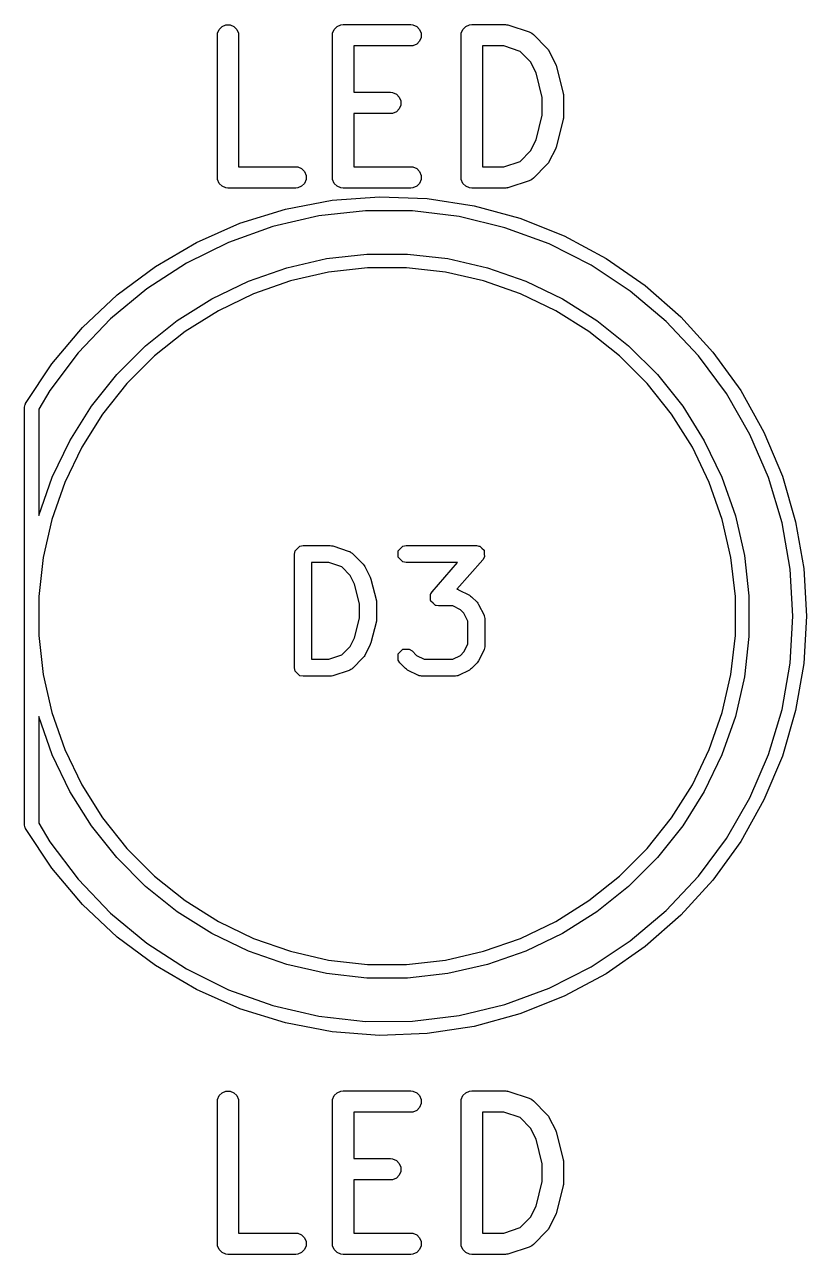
# Model space of a CAD drawing. Header units: millimetres. Extents: x 129 to 276, y -185 to -58.
# Drawn here: x 262.97 to 268.47, y -80.74 to -72.09 of the extents above; entities that cross this region are included whole.
import ezdxf

# ---------------------------------------------------------------- set-up
doc = ezdxf.new("R2010")
doc.units = ezdxf.units.MM
doc.layers.add('F.Fab', color=9, linetype='CONTINUOUS', true_color=0xafafaf)

msp = doc.modelspace()

# ---------------------------------------------------------------- linework, layer by layer
at = {"layer": 'F.Fab', "linetype": 'CONTINUOUS'}
for p, q in [((264.327393, -72.150187), (264.338592, -72.123151)), ((264.338592, -72.123151), (264.359284, -72.102459)), ((264.359284, -72.102459), (264.38632, -72.09126)), ((264.38632, -72.09126), (264.415584, -72.09126)), ((264.415584, -72.09126), (264.44262, -72.102459)), ((264.44262, -72.102459), (264.463312, -72.123151)), ((264.463312, -72.123151), (264.474511, -72.150187)), ((265.136917, -72.150187), (265.148116, -72.123151)), ((265.148116, -72.123151), (265.168808, -72.102459)), ((265.168808, -72.102459), (265.195844, -72.09126)), ((265.195844, -72.09126), (265.210476, -72.089819)), ((265.210476, -72.089819), (265.686666, -72.089819)), ((265.686666, -72.089819), (265.701298, -72.09126)), ((265.701298, -72.09126), (265.728334, -72.102459)), ((265.728334, -72.102459), (265.749026, -72.123151)), ((265.749026, -72.123151), (265.760225, -72.150187)), ((266.041679, -72.150187), (266.052878, -72.123151)), ((266.052878, -72.123151), (266.07357, -72.102459)), ((266.07357, -72.102459), (266.100606, -72.09126)), ((266.100606, -72.09126), (266.115238, -72.089819)), ((266.115238, -72.089819), (266.353333, -72.089819)), ((266.353333, -72.089819), (266.360738, -72.090548)), ((266.360738, -72.090548), (266.362713, -72.090408)), ((266.362713, -72.090408), (266.36531, -72.090998)), ((266.36531, -72.090998), (266.367965, -72.09126)), ((266.367965, -72.09126), (266.369796, -72.092018)), ((266.369796, -72.092018), (266.37705, -72.093668)), ((266.37705, -72.093668), (266.519907, -72.141287)), ((264.325952, -72.164819), (264.327393, -72.150187)), ((264.325952, -73.164819), (264.325952, -72.164819)), ((264.474511, -72.150187), (264.475952, -72.164819)), ((264.475952, -72.164819), (264.475952, -73.089819)), ((265.135476, -72.164819), (265.136917, -72.150187)), ((265.135476, -73.164819), (265.135476, -72.164819)), ((265.728334, -72.227179), (265.701298, -72.238378)), ((265.749026, -72.206487), (265.728334, -72.227179)), ((265.760225, -72.179451), (265.749026, -72.206487)), ((265.760225, -72.150187), (265.760225, -72.179451)), ((266.040238, -72.164819), (266.041679, -72.150187)), ((266.040238, -73.164819), (266.040238, -72.164819)), ((266.519907, -72.141287), (266.533332, -72.147281)), ((266.533332, -72.147281), (266.535367, -72.149046)), ((266.535367, -72.149046), (266.537858, -72.150078)), ((266.537858, -72.150078), (266.549223, -72.159405)), ((266.549223, -72.159405), (266.644461, -72.254643)), ((265.686666, -72.239819), (265.285476, -72.239819)), ((265.285476, -72.239819), (265.285476, -72.566009)), ((265.701298, -72.238378), (265.686666, -72.239819)), ((266.341163, -72.239819), (266.190238, -72.239819)), ((266.190238, -72.239819), (266.190238, -73.089819)), ((266.455676, -72.27799), (266.341163, -72.239819)), ((266.529789, -72.352103), (266.455676, -72.27799)), ((266.644461, -72.254643), (266.649181, -72.260393)), ((266.649181, -72.260393), (266.650678, -72.261692)), ((266.650678, -72.261692), (266.652097, -72.263946)), ((266.652097, -72.263946), (266.653789, -72.266008)), ((266.653789, -72.266008), (266.654547, -72.26784)), ((266.654547, -72.26784), (266.65851, -72.274135)), ((266.65851, -72.274135), (266.706129, -72.369373)), ((266.568282, -72.42909), (266.529789, -72.352103)), ((266.706129, -72.369373), (266.706538, -72.370442)), ((266.706538, -72.370442), (266.706861, -72.370878)), ((266.706861, -72.370878), (266.709053, -72.377014)), ((266.709053, -72.377014), (266.711384, -72.383104)), ((266.711384, -72.383104), (266.711422, -72.383644)), ((266.711422, -72.383644), (266.711808, -72.384724)), ((266.711808, -72.384724), (266.759427, -72.5752)), ((266.611666, -72.602624), (266.568282, -72.42909)), ((265.285476, -72.566009), (265.543809, -72.566009)), ((265.543809, -72.566009), (265.558441, -72.56745)), ((265.558441, -72.56745), (265.585477, -72.578649)), ((265.585477, -72.578649), (265.606169, -72.599341)), ((265.606169, -72.599341), (265.617368, -72.626377)), ((265.617368, -72.655641), (265.606169, -72.682677)), ((265.617368, -72.626377), (265.617368, -72.655641)), ((266.611666, -72.727013), (266.611666, -72.602624)), ((266.759427, -72.5752), (266.759802, -72.577736)), ((266.759802, -72.577736), (266.760225, -72.578758)), ((266.760225, -72.578758), (266.760767, -72.58427)), ((266.760767, -72.58427), (266.761577, -72.589744)), ((266.761577, -72.589744), (266.761414, -72.590836)), ((266.761414, -72.590836), (266.761666, -72.59339)), ((266.761666, -72.59339), (266.761666, -72.736247)), ((265.543809, -72.716009), (265.285476, -72.716009)), ((265.285476, -72.716009), (265.285476, -73.089819)), ((265.558441, -72.714568), (265.543809, -72.716009)), ((265.585477, -72.703369), (265.558441, -72.714568)), ((265.606169, -72.682677), (265.585477, -72.703369)), ((266.568282, -72.900547), (266.611666, -72.727013)), ((266.760767, -72.745366), (266.760225, -72.750879)), ((266.761577, -72.739893), (266.760767, -72.745366)), ((266.761666, -72.736247), (266.761414, -72.7388)), ((266.761414, -72.7388), (266.761577, -72.739893)), ((266.759427, -72.754437), (266.711808, -72.944913)), ((266.759802, -72.7519), (266.759427, -72.754437)), ((266.760225, -72.750879), (266.759802, -72.7519)), ((266.529788, -72.977534), (266.568282, -72.900547)), ((266.455676, -73.051647), (266.529788, -72.977534)), ((266.706129, -72.960264), (266.65851, -73.055502)), ((266.706538, -72.959194), (266.706129, -72.960264)), ((266.706861, -72.958759), (266.706538, -72.959194)), ((266.709053, -72.952622), (266.706861, -72.958759)), ((266.711384, -72.946533), (266.709053, -72.952622)), ((266.711422, -72.945992), (266.711384, -72.946533)), ((266.711808, -72.944913), (266.711422, -72.945992)), ((264.475952, -73.089819), (264.877142, -73.089819)), ((264.877142, -73.089819), (264.891774, -73.09126)), ((264.891774, -73.09126), (264.91881, -73.102459)), ((265.285476, -73.089819), (265.686666, -73.089819)), ((265.686666, -73.089819), (265.701298, -73.09126)), ((265.701298, -73.09126), (265.728334, -73.102459)), ((266.190238, -73.089819), (266.341163, -73.089819)), ((266.341163, -73.089819), (266.455676, -73.051647)), ((266.644462, -73.074993), (266.549223, -73.170233)), ((266.649179, -73.069244), (266.644462, -73.074993)), ((266.650678, -73.067945), (266.649179, -73.069244)), ((266.652099, -73.065686), (266.650678, -73.067945)), ((266.653789, -73.063628), (266.652099, -73.065686)), ((266.654546, -73.061798), (266.653789, -73.063628)), ((266.65851, -73.055502), (266.654546, -73.061798)), ((264.327393, -73.179451), (264.325952, -73.164819)), ((264.91881, -73.102459), (264.939502, -73.123151)), ((264.939502, -73.123151), (264.950701, -73.150187)), ((264.950701, -73.150187), (264.950701, -73.179451)), ((265.136917, -73.179451), (265.135476, -73.164819)), ((265.728334, -73.102459), (265.749026, -73.123151)), ((265.749026, -73.123151), (265.760225, -73.150187)), ((265.760225, -73.150187), (265.760225, -73.179451)), ((266.041679, -73.179451), (266.040238, -73.164819)), ((266.549223, -73.170233), (266.537858, -73.17956)), ((264.338592, -73.206487), (264.327393, -73.179451)), ((264.359284, -73.227179), (264.338592, -73.206487)), ((264.38632, -73.238378), (264.359284, -73.227179)), ((264.400952, -73.239819), (264.38632, -73.238378)), ((264.877142, -73.239819), (264.400952, -73.239819)), ((264.891774, -73.238378), (264.877142, -73.239819)), ((264.91881, -73.227179), (264.891774, -73.238378)), ((264.939502, -73.206487), (264.91881, -73.227179)), ((264.950701, -73.179451), (264.939502, -73.206487)), ((265.148116, -73.206487), (265.136917, -73.179451)), ((265.168808, -73.227179), (265.148116, -73.206487)), ((265.195844, -73.238378), (265.168808, -73.227179)), ((265.210476, -73.239819), (265.195844, -73.238378)), ((265.686666, -73.239819), (265.210476, -73.239819)), ((265.701298, -73.238378), (265.686666, -73.239819)), ((265.728334, -73.227179), (265.701298, -73.238378)), ((265.749026, -73.206487), (265.728334, -73.227179)), ((265.760225, -73.179451), (265.749026, -73.206487)), ((266.052878, -73.206487), (266.041679, -73.179451)), ((266.07357, -73.227179), (266.052878, -73.206487)), ((266.100606, -73.238378), (266.07357, -73.227179)), ((266.115238, -73.239819), (266.100606, -73.238378)), ((266.353333, -73.239819), (266.115238, -73.239819)), ((266.360738, -73.239089), (266.353333, -73.239819)), ((266.362713, -73.23923), (266.360738, -73.239089)), ((266.36531, -73.238639), (266.362713, -73.23923)), ((266.367965, -73.238378), (266.36531, -73.238639)), ((266.369796, -73.237619), (266.367965, -73.238378)), ((266.37705, -73.23597), (266.369796, -73.237619)), ((266.519907, -73.188351), (266.37705, -73.23597)), ((266.533332, -73.182357), (266.519907, -73.188351)), ((266.535367, -73.180591), (266.533332, -73.182357)), ((266.537858, -73.17956), (266.535367, -73.180591)), ((264.804604, -73.388059), (265.133294, -73.325456)), ((265.133294, -73.325456), (265.466959, -73.300477)), ((265.466959, -73.300477), (265.801306, -73.313443)), ((265.801306, -73.313443), (266.132034, -73.364187)), ((264.485117, -73.48748), (264.804604, -73.388059)), ((265.039002, -73.435982), (264.716523, -73.510569)), ((265.367946, -73.399222), (265.039002, -73.435982)), ((265.698934, -73.400783), (265.367946, -73.399222)), ((266.027517, -73.440644), (265.698934, -73.400783)), ((266.132034, -73.364187), (266.454888, -73.452057)), ((264.178945, -73.62244), (264.485117, -73.48748)), ((264.716523, -73.510569), (264.404846, -73.621981)), ((266.349277, -73.518269), (266.027517, -73.440644)), ((266.65989, -73.632615), (266.349277, -73.518269)), ((266.454888, -73.452057), (266.765716, -73.575922)), ((266.765716, -73.575922), (267.060517, -73.734189)), ((263.890024, -73.791204), (264.178945, -73.62244)), ((264.404846, -73.621981), (264.108158, -73.768719)), ((266.955181, -73.782144), (266.65989, -73.632615)), ((264.108158, -73.768719), (263.830449, -73.948811)), ((264.814069, -73.799661), (265.092859, -73.736029)), ((265.092859, -73.736029), (265.37702, -73.704012)), ((265.37702, -73.704012), (265.66298, -73.704012)), ((265.66298, -73.704012), (265.947141, -73.736029)), ((265.947141, -73.736029), (266.225931, -73.799661)), ((267.231179, -73.964848), (266.955181, -73.782144)), ((267.060517, -73.734189), (267.3355, -73.924821)), ((263.622073, -73.991599), (263.890024, -73.791204)), ((264.544157, -73.894107), (264.814069, -73.799661)), ((265.108963, -73.830811), (264.840684, -73.892043)), ((265.382411, -73.8), (265.108963, -73.830811)), ((265.657589, -73.8), (265.382411, -73.8)), ((265.931037, -73.830811), (265.657589, -73.8)), ((266.199316, -73.892043), (265.931037, -73.830811)), ((266.225931, -73.799661), (266.495843, -73.894107)), ((263.830449, -73.948811), (263.575452, -74.159836)), ((264.286517, -74.01818), (264.544157, -73.894107)), ((264.840684, -73.892043), (264.580948, -73.982929)), ((266.459052, -73.982929), (266.199316, -73.892043)), ((266.495843, -73.894107), (266.753483, -74.01818)), ((267.3355, -73.924821), (267.587127, -74.145366)), ((263.378538, -74.221049), (263.622073, -73.991599)), ((264.044388, -74.17032), (264.286517, -74.01818)), ((264.580948, -73.982929), (264.333022, -74.102324)), ((266.706978, -74.102324), (266.459052, -73.982929)), ((266.753483, -74.01818), (266.995612, -74.17032)), ((267.484175, -74.178268), (267.231179, -73.964848)), ((264.333022, -74.102324), (264.100022, -74.248728)), ((266.939978, -74.248728), (266.706978, -74.102324)), ((263.575452, -74.159836), (263.346593, -74.398958)), ((263.820816, -74.348612), (264.044388, -74.17032)), ((266.995612, -74.17032), (267.219184, -74.348612)), ((267.710768, -74.419538), (267.484175, -74.178268)), ((267.587127, -74.145366), (267.812161, -74.392986)), ((263.162553, -74.4766), (263.378538, -74.221049)), ((264.100022, -74.248728), (263.884879, -74.420299)), ((267.155121, -74.420299), (266.939978, -74.248728)), ((263.618612, -74.550816), (263.820816, -74.348612)), ((267.219184, -74.348612), (267.421388, -74.550816)), ((263.346593, -74.398958), (263.14695, -74.662962)), ((263.884879, -74.420299), (263.690299, -74.614879)), ((267.349701, -74.614879), (267.155121, -74.420299)), ((267.907912, -74.685414), (267.710768, -74.419538)), ((267.812161, -74.392986), (268.007706, -74.664497)), ((262.976897, -74.754966), (263.162553, -74.4766)), ((263.44032, -74.774388), (263.618612, -74.550816)), ((267.421388, -74.550816), (267.59968, -74.774388)), ((263.690299, -74.614879), (263.518728, -74.830022)), ((267.521272, -74.830022), (267.349701, -74.614879)), ((263.14695, -74.662962), (263.07, -74.793909)), ((268.072957, -74.97232), (267.907912, -74.685414)), ((268.007706, -74.664497), (268.171247, -74.956405)), ((262.97, -74.780306), (262.973806, -74.761172)), ((262.97, -77.719694), (262.97, -74.780306)), ((262.973806, -74.761172), (262.976014, -74.758963)), ((262.976014, -74.758963), (262.976897, -74.754966)), ((263.07, -74.793909), (263.07, -75.5431)), ((263.28818, -75.016517), (263.44032, -74.774388)), ((267.59968, -74.774388), (267.75182, -75.016517)), ((263.518728, -74.830022), (263.372324, -75.063022)), ((267.667676, -75.063022), (267.521272, -74.830022)), ((268.203684, -75.276402), (268.072957, -74.97232)), ((268.171247, -74.956405), (268.300681, -75.264955)), ((263.164107, -75.274157), (263.28818, -75.016517)), ((263.372324, -75.063022), (263.252929, -75.310948)), ((267.787071, -75.310948), (267.667676, -75.063022)), ((267.75182, -75.016517), (267.875893, -75.274157)), ((263.07, -75.5431), (263.164107, -75.274157)), ((263.252929, -75.310948), (263.162043, -75.570684)), ((267.877957, -75.570684), (267.787071, -75.310948)), ((267.875893, -75.274157), (267.970339, -75.544069)), ((268.298337, -75.593572), (268.203684, -75.276402)), ((268.300681, -75.264955), (268.394342, -75.586178)), ((263.162043, -75.570684), (263.100811, -75.838963)), ((267.939189, -75.838963), (267.877957, -75.570684)), ((267.970339, -75.544069), (268.033971, -75.822859)), ((268.355642, -75.919565), (268.298337, -75.593572)), ((268.394342, -75.586178), (268.451024, -75.91594)), ((264.874091, -75.790894), (264.906563, -75.758422)), ((264.906563, -75.758422), (264.929524, -75.753855)), ((264.929524, -75.753855), (265.12, -75.753855)), ((265.12, -75.753855), (265.129433, -75.755731)), ((265.129433, -75.755731), (265.138974, -75.756934)), ((265.138974, -75.756934), (265.25326, -75.795029)), ((265.5979, -75.790894), (265.630372, -75.758422)), ((265.630372, -75.758422), (265.653333, -75.753855)), ((265.653333, -75.753855), (266.148571, -75.753855)), ((266.148571, -75.753855), (266.165303, -75.757183)), ((266.165303, -75.757183), (266.167794, -75.757017)), ((266.167794, -75.757017), (266.168772, -75.757873)), ((266.168772, -75.757873), (266.171532, -75.758422)), ((266.171532, -75.758422), (266.186458, -75.773348)), ((266.186458, -75.773348), (266.202354, -75.787257)), ((263.100811, -75.838963), (263.07, -76.112411)), ((264.869524, -75.813855), (264.874091, -75.790894)), ((264.869524, -76.613855), (264.869524, -75.813855)), ((265.25326, -75.795029), (265.25587, -75.796517)), ((265.25587, -75.796517), (265.257247, -75.796517)), ((265.257247, -75.796517), (265.265236, -75.801855)), ((265.265236, -75.801855), (265.273598, -75.806622)), ((265.273598, -75.806622), (265.274214, -75.807855)), ((265.274214, -75.807855), (265.276712, -75.809524)), ((265.276712, -75.809524), (265.352902, -75.885714)), ((265.5979, -75.836816), (265.5979, -75.790894)), ((265.630372, -75.869288), (265.5979, -75.836816)), ((266.193726, -75.853365), (266.011471, -76.061656)), ((266.202241, -75.838578), (266.193726, -75.853365)), ((266.204004, -75.836816), (266.202241, -75.838578)), ((266.202354, -75.787257), (266.202495, -75.789385)), ((266.202495, -75.789385), (266.204004, -75.790894)), ((266.204004, -75.790894), (266.204004, -75.812004)), ((266.204004, -75.812004), (266.205409, -75.833078)), ((266.205409, -75.833078), (266.204004, -75.835517)), ((266.204004, -75.835517), (266.204004, -75.836816)), ((267.97, -76.112411), (267.939189, -75.838963)), ((268.033971, -75.822859), (268.065988, -76.10702)), ((265.110263, -75.873855), (264.989524, -75.873855)), ((264.989524, -75.873855), (264.989524, -76.553855)), ((265.201876, -75.904392), (265.110263, -75.873855)), ((265.261162, -75.963678), (265.201876, -75.904392)), ((265.352902, -75.885714), (265.358239, -75.893701)), ((265.358239, -75.893701), (265.364142, -75.901307)), ((265.364142, -75.901307), (265.402237, -75.977499)), ((265.653333, -75.873855), (265.630372, -75.869288)), ((266.016345, -75.873855), (265.653333, -75.873855)), ((265.83675, -76.079107), (266.016345, -75.873855)), ((268.37483, -76.25), (268.355642, -75.919565)), ((268.451024, -75.91594), (268.47, -76.25)), ((265.291961, -76.025276), (265.261162, -75.963678)), ((265.326667, -76.164096), (265.291961, -76.025276)), ((265.402237, -75.977499), (265.403973, -75.983838)), ((265.403973, -75.983838), (265.406779, -75.989779)), ((265.406779, -75.989779), (265.444876, -76.14216)), ((263.07, -76.112411), (263.07, -76.387589)), ((265.825067, -76.099394), (265.826472, -76.096954)), ((265.826472, -76.120467), (265.825067, -76.099394)), ((265.826472, -76.095656), (265.828234, -76.093893)), ((265.826472, -76.096954), (265.826472, -76.095656)), ((265.828234, -76.093893), (265.83675, -76.079107)), ((266.011471, -76.061656), (266.019151, -76.063184)), ((266.019151, -76.063184), (266.020124, -76.064157)), ((266.020124, -76.064157), (266.023023, -76.064951)), ((266.023023, -76.064951), (266.099214, -76.103046)), ((266.099214, -76.103046), (266.106819, -76.108948)), ((266.106819, -76.108948), (266.114807, -76.114286)), ((266.114807, -76.114286), (266.152902, -76.15238)), ((267.97, -76.387589), (267.97, -76.112411)), ((268.065988, -76.10702), (268.065988, -76.39298)), ((265.326667, -76.263613), (265.326667, -76.164096)), ((265.444876, -76.14216), (265.445233, -76.149504)), ((265.445233, -76.149504), (265.446667, -76.156712)), ((265.446667, -76.156712), (265.446667, -76.270998)), ((265.826472, -76.141578), (265.826472, -76.120467)), ((265.82798, -76.143086), (265.826472, -76.141578)), ((265.828122, -76.145215), (265.82798, -76.143086)), ((265.844018, -76.159124), (265.828122, -76.145215)), ((265.858944, -76.17405), (265.844018, -76.159124)), ((265.861703, -76.174598), (265.858944, -76.17405)), ((265.862682, -76.175455), (265.861703, -76.174598)), ((265.865172, -76.175288), (265.862682, -76.175455)), ((265.881905, -76.178617), (265.865172, -76.175288)), ((265.982025, -76.178617), (265.881905, -76.178617)), ((266.03684, -76.206024), (265.982025, -76.178617)), ((266.061163, -76.230347), (266.03684, -76.206024)), ((266.152902, -76.15238), (266.158244, -76.160374)), ((266.158244, -76.160374), (266.164142, -76.167974)), ((266.164142, -76.167974), (266.202237, -76.244166)), ((265.291961, -76.402432), (265.326667, -76.263613)), ((265.444876, -76.28555), (265.406779, -76.437931)), ((265.445233, -76.278205), (265.444876, -76.28555)), ((265.446667, -76.270998), (265.445233, -76.278205)), ((266.088571, -76.285162), (266.061163, -76.230347)), ((266.088571, -76.447309), (266.088571, -76.285162)), ((266.202237, -76.244166), (266.20303, -76.247063)), ((266.20303, -76.247063), (266.204004, -76.248037)), ((266.204004, -76.248037), (266.20588, -76.257471)), ((266.20588, -76.257471), (266.20842, -76.266745)), ((266.20842, -76.266745), (266.207984, -76.26805)), ((266.207984, -76.26805), (266.208571, -76.270998)), ((266.208571, -76.270998), (266.208571, -76.461474)), ((268.355642, -76.580435), (268.37483, -76.25)), ((268.47, -76.25), (268.451024, -76.58406)), ((263.07, -76.387589), (263.100811, -76.661037)), ((265.201874, -76.523318), (265.261163, -76.46403)), ((265.261163, -76.46403), (265.291961, -76.402432)), ((265.402237, -76.450212), (265.364142, -76.526402)), ((265.403973, -76.44387), (265.402237, -76.450212)), ((265.406779, -76.437931), (265.403973, -76.44387)), ((266.061163, -76.502123), (266.088571, -76.447309)), ((266.20842, -76.465727), (266.20588, -76.475002)), ((266.208571, -76.461474), (266.207984, -76.464421)), ((266.207984, -76.464421), (266.20842, -76.465727)), ((267.939189, -76.661037), (267.97, -76.387589)), ((268.065988, -76.39298), (268.033971, -76.677141)), ((265.110263, -76.553855), (265.201874, -76.523318)), ((265.352903, -76.541995), (265.276713, -76.618186)), ((265.358246, -76.533998), (265.352903, -76.541995)), ((265.364142, -76.526402), (265.358246, -76.533998)), ((265.5979, -76.514702), (265.630373, -76.482231)), ((265.5979, -76.560624), (265.5979, -76.514702)), ((265.630373, -76.482231), (265.676295, -76.482231)), ((265.676295, -76.482231), (265.69576, -76.495238)), ((265.69576, -76.495238), (265.726969, -76.526448)), ((265.726969, -76.526448), (265.781784, -76.553855)), ((265.982025, -76.553855), (266.036838, -76.526448)), ((266.036838, -76.526448), (266.061163, -76.502123)), ((266.202237, -76.488307), (266.164142, -76.564497)), ((266.20303, -76.485408), (266.202237, -76.488307)), ((266.204004, -76.484435), (266.20303, -76.485408)), ((266.20588, -76.475002), (266.204004, -76.484435)), ((264.874091, -76.636816), (264.869524, -76.613855)), ((264.906563, -76.669288), (264.874091, -76.636816)), ((264.989524, -76.553855), (265.110263, -76.553855)), ((265.25326, -76.632681), (265.138974, -76.670776)), ((265.25587, -76.631193), (265.25326, -76.632681)), ((265.257248, -76.631193), (265.25587, -76.631193)), ((265.265243, -76.62585), (265.257248, -76.631193)), ((265.273598, -76.621088), (265.265243, -76.62585)), ((265.274214, -76.619855), (265.273598, -76.621088)), ((265.276713, -76.618186), (265.274214, -76.619855)), ((265.610906, -76.58009), (265.5979, -76.560624)), ((265.649001, -76.618186), (265.610906, -76.58009)), ((265.656995, -76.623528), (265.649001, -76.618186)), ((265.664595, -76.629426), (265.656995, -76.623528)), ((265.740787, -76.667521), (265.664595, -76.629426)), ((265.781784, -76.553855), (265.982025, -76.553855)), ((266.099214, -76.629426), (266.023023, -76.667521)), ((266.106813, -76.623528), (266.099214, -76.629426)), ((266.114808, -76.618186), (266.106813, -76.623528)), ((266.152903, -76.58009), (266.114808, -76.618186)), ((266.158246, -76.572093), (266.152903, -76.58009)), ((266.164142, -76.564497), (266.158246, -76.572093)), ((268.298337, -76.906428), (268.355642, -76.580435)), ((268.451024, -76.58406), (268.394342, -76.913822)), ((263.100811, -76.661037), (263.162043, -76.929316)), ((264.929524, -76.673855), (264.906563, -76.669288)), ((265.12, -76.673855), (264.929524, -76.673855)), ((265.129433, -76.671978), (265.12, -76.673855)), ((265.138974, -76.670776), (265.129433, -76.671978)), ((265.743684, -76.668314), (265.740787, -76.667521)), ((265.744658, -76.669288), (265.743684, -76.668314)), ((265.754092, -76.671164), (265.744658, -76.669288)), ((265.763366, -76.673704), (265.754092, -76.671164)), ((265.764671, -76.673268), (265.763366, -76.673704)), ((265.767619, -76.673855), (265.764671, -76.673268)), ((265.99619, -76.673855), (265.767619, -76.673855)), ((265.999137, -76.673268), (265.99619, -76.673855)), ((266.000443, -76.673704), (265.999137, -76.673268)), ((266.009718, -76.671164), (266.000443, -76.673704)), ((266.019151, -76.669288), (266.009718, -76.671164)), ((266.020124, -76.668314), (266.019151, -76.669288)), ((266.023023, -76.667521), (266.020124, -76.668314)), ((267.877957, -76.929316), (267.939189, -76.661037)), ((268.033971, -76.677141), (267.970339, -76.955931)), ((263.164107, -77.225843), (263.07, -76.956899)), ((263.07, -76.956899), (263.07, -77.70609)), ((263.162043, -76.929316), (263.252929, -77.189052)), ((267.787071, -77.189052), (267.877957, -76.929316)), ((267.970339, -76.955931), (267.875893, -77.225843)), ((268.203684, -77.223598), (268.298337, -76.906428)), ((268.394342, -76.913822), (268.300681, -77.235045)), ((263.28818, -77.483483), (263.164107, -77.225843)), ((263.252929, -77.189052), (263.372324, -77.436978)), ((267.667676, -77.436978), (267.787071, -77.189052)), ((267.875893, -77.225843), (267.75182, -77.483483)), ((268.072957, -77.52768), (268.203684, -77.223598)), ((268.300681, -77.235045), (268.171247, -77.543595)), ((263.44032, -77.725612), (263.28818, -77.483483)), ((263.372324, -77.436978), (263.518728, -77.669978)), ((267.521272, -77.669978), (267.667676, -77.436978)), ((267.75182, -77.483483), (267.59968, -77.725612)), ((267.907912, -77.814586), (268.072957, -77.52768)), ((268.171247, -77.543595), (268.007706, -77.835503)), ((263.518728, -77.669978), (263.690299, -77.885121)), ((267.349701, -77.885121), (267.521272, -77.669978)), ((262.973806, -77.738828), (262.97, -77.719694)), ((262.976014, -77.741036), (262.973806, -77.738828)), ((262.976897, -77.745034), (262.976014, -77.741036)), ((263.162553, -78.0234), (262.976897, -77.745034)), ((263.07, -77.70609), (263.14695, -77.837038)), ((263.618612, -77.949184), (263.44032, -77.725612)), ((267.59968, -77.725612), (267.421388, -77.949184)), ((263.14695, -77.837038), (263.346593, -78.101042)), ((267.710768, -78.080462), (267.907912, -77.814586)), ((268.007706, -77.835503), (267.812161, -78.107014)), ((263.690299, -77.885121), (263.884879, -78.079701)), ((267.155121, -78.079701), (267.349701, -77.885121)), ((263.820816, -78.151388), (263.618612, -77.949184)), ((267.421388, -77.949184), (267.219184, -78.151388)), ((263.378538, -78.278951), (263.162553, -78.0234)), ((263.346593, -78.101042), (263.575452, -78.340164)), ((263.884879, -78.079701), (264.100022, -78.251272)), ((266.939978, -78.251272), (267.155121, -78.079701)), ((267.484175, -78.321732), (267.710768, -78.080462)), ((267.812161, -78.107014), (267.587127, -78.354634)), ((264.044388, -78.32968), (263.820816, -78.151388)), ((267.219184, -78.151388), (266.995612, -78.32968)), ((263.622073, -78.508401), (263.378538, -78.278951)), ((264.100022, -78.251272), (264.333022, -78.397676)), ((266.706978, -78.397676), (266.939978, -78.251272)), ((263.575452, -78.340164), (263.830449, -78.551189)), ((264.286517, -78.48182), (264.044388, -78.32968)), ((266.995612, -78.32968), (266.753483, -78.48182)), ((267.231179, -78.535152), (267.484175, -78.321732)), ((267.587127, -78.354634), (267.3355, -78.575179)), ((264.333022, -78.397676), (264.580948, -78.517071)), ((266.459052, -78.517071), (266.706978, -78.397676)), ((263.890024, -78.708796), (263.622073, -78.508401)), ((264.544157, -78.605893), (264.286517, -78.48182)), ((264.580948, -78.517071), (264.840684, -78.607957)), ((266.199316, -78.607957), (266.459052, -78.517071)), ((266.753483, -78.48182), (266.495843, -78.605893)), ((266.955181, -78.717856), (267.231179, -78.535152)), ((263.830449, -78.551189), (264.108158, -78.731281)), ((264.814069, -78.700339), (264.544157, -78.605893)), ((264.840684, -78.607957), (265.108963, -78.669189)), ((265.931037, -78.669189), (266.199316, -78.607957)), ((266.495843, -78.605893), (266.225931, -78.700339)), ((267.3355, -78.575179), (267.060517, -78.765811)), ((264.178945, -78.87756), (263.890024, -78.708796)), ((265.092859, -78.763971), (264.814069, -78.700339)), ((265.108963, -78.669189), (265.382411, -78.7)), ((265.382411, -78.7), (265.657589, -78.7)), ((265.657589, -78.7), (265.931037, -78.669189)), ((266.225931, -78.700339), (265.947141, -78.763971)), ((264.108158, -78.731281), (264.404846, -78.878019)), ((265.37702, -78.795988), (265.092859, -78.763971)), ((265.66298, -78.795988), (265.37702, -78.795988)), ((265.947141, -78.763971), (265.66298, -78.795988)), ((266.65989, -78.867385), (266.955181, -78.717856)), ((267.060517, -78.765811), (266.765716, -78.924078)), ((264.485117, -79.01252), (264.178945, -78.87756)), ((264.404846, -78.878019), (264.716523, -78.989431)), ((266.349277, -78.981731), (266.65989, -78.867385)), ((266.765716, -78.924078), (266.454888, -79.047943)), ((264.804604, -79.111941), (264.485117, -79.01252)), ((264.716523, -78.989431), (265.039002, -79.064018)), ((265.698934, -79.099217), (266.027517, -79.059356)), ((266.027517, -79.059356), (266.349277, -78.981731)), ((266.454888, -79.047943), (266.132034, -79.135813)), ((265.133294, -79.174544), (264.804604, -79.111941)), ((265.039002, -79.064018), (265.367946, -79.100778)), ((265.367946, -79.100778), (265.698934, -79.099217)), ((266.132034, -79.135813), (265.801306, -79.186557)), ((265.466959, -79.199523), (265.133294, -79.174544)), ((265.801306, -79.186557), (265.466959, -79.199523)), ((264.325952, -79.664819), (264.327393, -79.650187)), ((264.325952, -80.664819), (264.325952, -79.664819)), ((264.327393, -79.650187), (264.338592, -79.623151)), ((264.338592, -79.623151), (264.359284, -79.602459)), ((264.359284, -79.602459), (264.38632, -79.59126)), ((264.38632, -79.59126), (264.415584, -79.59126)), ((264.415584, -79.59126), (264.44262, -79.602459)), ((264.44262, -79.602459), (264.463312, -79.623151)), ((264.463312, -79.623151), (264.474511, -79.650187)), ((264.474511, -79.650187), (264.475952, -79.664819)), ((264.475952, -79.664819), (264.475952, -80.589819)), ((265.135476, -79.664819), (265.136917, -79.650187)), ((265.135476, -80.664819), (265.135476, -79.664819)), ((265.136917, -79.650187), (265.148116, -79.623151)), ((265.148116, -79.623151), (265.168808, -79.602459)), ((265.168808, -79.602459), (265.195844, -79.59126)), ((265.195844, -79.59126), (265.210476, -79.589819)), ((265.210476, -79.589819), (265.686666, -79.589819)), ((265.686666, -79.589819), (265.701298, -79.59126)), ((265.701298, -79.59126), (265.728334, -79.602459)), ((265.728334, -79.602459), (265.749026, -79.623151)), ((265.749026, -79.623151), (265.760225, -79.650187)), ((265.760225, -79.650187), (265.760225, -79.679451)), ((266.040238, -79.664819), (266.041679, -79.650187)), ((266.040238, -80.664819), (266.040238, -79.664819)), ((266.041679, -79.650187), (266.052878, -79.623151)), ((266.052878, -79.623151), (266.07357, -79.602459)), ((266.07357, -79.602459), (266.100606, -79.59126)), ((266.100606, -79.59126), (266.115238, -79.589819)), ((266.115238, -79.589819), (266.353333, -79.589819)), ((266.353333, -79.589819), (266.360738, -79.590548)), ((266.360738, -79.590548), (266.362713, -79.590408)), ((266.362713, -79.590408), (266.36531, -79.590998)), ((266.36531, -79.590998), (266.367965, -79.59126)), ((266.367965, -79.59126), (266.369796, -79.592018)), ((266.369796, -79.592018), (266.37705, -79.593668)), ((266.37705, -79.593668), (266.519907, -79.641287)), ((266.519907, -79.641287), (266.533332, -79.647281)), ((266.533332, -79.647281), (266.535367, -79.649046)), ((266.535367, -79.649046), (266.537858, -79.650078)), ((266.537858, -79.650078), (266.549223, -79.659405)), ((266.549223, -79.659405), (266.644461, -79.754643)), ((265.686666, -79.739819), (265.285476, -79.739819)), ((265.285476, -79.739819), (265.285476, -80.066009)), ((265.701298, -79.738378), (265.686666, -79.739819)), ((265.728334, -79.727179), (265.701298, -79.738378)), ((265.749026, -79.706487), (265.728334, -79.727179)), ((265.760225, -79.679451), (265.749026, -79.706487)), ((266.341163, -79.739819), (266.190238, -79.739819)), ((266.190238, -79.739819), (266.190238, -80.589819)), ((266.455676, -79.77799), (266.341163, -79.739819)), ((266.529789, -79.852103), (266.455676, -79.77799)), ((266.644461, -79.754643), (266.649181, -79.760393)), ((266.649181, -79.760393), (266.650678, -79.761692)), ((266.650678, -79.761692), (266.652097, -79.763946)), ((266.652097, -79.763946), (266.653789, -79.766008)), ((266.653789, -79.766008), (266.654547, -79.76784)), ((266.654547, -79.76784), (266.65851, -79.774135)), ((266.65851, -79.774135), (266.706129, -79.869373)), ((266.568282, -79.92909), (266.529789, -79.852103)), ((266.706129, -79.869373), (266.706538, -79.870442)), ((266.706538, -79.870442), (266.706861, -79.870878)), ((266.706861, -79.870878), (266.709053, -79.877014)), ((266.709053, -79.877014), (266.711384, -79.883104)), ((266.711384, -79.883104), (266.711422, -79.883644)), ((266.711422, -79.883644), (266.711808, -79.884724)), ((266.711808, -79.884724), (266.759427, -80.0752)), ((266.611666, -80.102624), (266.568282, -79.92909)), ((265.285476, -80.066009), (265.543809, -80.066009)), ((265.543809, -80.066009), (265.558441, -80.06745)), ((265.558441, -80.06745), (265.585477, -80.078649)), ((265.585477, -80.078649), (265.606169, -80.099341)), ((266.759427, -80.0752), (266.759802, -80.077736)), ((266.759802, -80.077736), (266.760225, -80.078758)), ((266.760225, -80.078758), (266.760767, -80.08427)), ((266.760767, -80.08427), (266.761577, -80.089744)), ((266.761577, -80.089744), (266.761414, -80.090836)), ((266.761414, -80.090836), (266.761666, -80.09339)), ((266.761666, -80.09339), (266.761666, -80.236247)), ((265.606169, -80.182677), (265.585477, -80.203369)), ((265.606169, -80.099341), (265.617368, -80.126377)), ((265.617368, -80.155641), (265.606169, -80.182677)), ((265.617368, -80.126377), (265.617368, -80.155641)), ((266.611666, -80.227013), (266.611666, -80.102624)), ((265.543809, -80.216009), (265.285476, -80.216009)), ((265.285476, -80.216009), (265.285476, -80.589819)), ((265.558441, -80.214568), (265.543809, -80.216009)), ((265.585477, -80.203369), (265.558441, -80.214568)), ((266.568282, -80.400547), (266.611666, -80.227013)), ((266.759427, -80.254437), (266.711808, -80.444913)), ((266.759802, -80.2519), (266.759427, -80.254437)), ((266.760225, -80.250879), (266.759802, -80.2519)), ((266.760767, -80.245366), (266.760225, -80.250879)), ((266.761577, -80.239893), (266.760767, -80.245366)), ((266.761666, -80.236247), (266.761414, -80.2388)), ((266.761414, -80.2388), (266.761577, -80.239893)), ((266.529788, -80.477534), (266.568282, -80.400547)), ((266.711808, -80.444913), (266.711422, -80.445992)), ((266.455676, -80.551647), (266.529788, -80.477534)), ((266.706129, -80.460264), (266.65851, -80.555502)), ((266.706538, -80.459194), (266.706129, -80.460264)), ((266.706861, -80.458759), (266.706538, -80.459194)), ((266.709053, -80.452622), (266.706861, -80.458759)), ((266.711384, -80.446533), (266.709053, -80.452622)), ((266.711422, -80.445992), (266.711384, -80.446533)), ((264.475952, -80.589819), (264.877142, -80.589819)), ((264.877142, -80.589819), (264.891774, -80.59126)), ((264.891774, -80.59126), (264.91881, -80.602459)), ((264.91881, -80.602459), (264.939502, -80.623151)), ((265.285476, -80.589819), (265.686666, -80.589819)), ((265.686666, -80.589819), (265.701298, -80.59126)), ((265.701298, -80.59126), (265.728334, -80.602459)), ((265.728334, -80.602459), (265.749026, -80.623151)), ((266.190238, -80.589819), (266.341163, -80.589819)), ((266.341163, -80.589819), (266.455676, -80.551647)), ((266.644462, -80.574993), (266.549223, -80.670233)), ((266.649179, -80.569244), (266.644462, -80.574993)), ((266.650678, -80.567945), (266.649179, -80.569244)), ((266.652099, -80.565686), (266.650678, -80.567945)), ((266.653789, -80.563628), (266.652099, -80.565686)), ((266.654546, -80.561798), (266.653789, -80.563628)), ((266.65851, -80.555502), (266.654546, -80.561798)), ((264.327393, -80.679451), (264.325952, -80.664819)), ((264.338592, -80.706487), (264.327393, -80.679451)), ((264.939502, -80.623151), (264.950701, -80.650187)), ((264.950701, -80.679451), (264.939502, -80.706487)), ((264.950701, -80.650187), (264.950701, -80.679451)), ((265.136917, -80.679451), (265.135476, -80.664819)), ((265.148116, -80.706487), (265.136917, -80.679451)), ((265.749026, -80.623151), (265.760225, -80.650187)), ((265.760225, -80.679451), (265.749026, -80.706487)), ((265.760225, -80.650187), (265.760225, -80.679451)), ((266.041679, -80.679451), (266.040238, -80.664819)), ((266.052878, -80.706487), (266.041679, -80.679451)), ((266.519907, -80.688351), (266.37705, -80.73597)), ((266.533332, -80.682357), (266.519907, -80.688351)), ((266.535367, -80.680591), (266.533332, -80.682357)), ((266.537858, -80.67956), (266.535367, -80.680591)), ((266.549223, -80.670233), (266.537858, -80.67956)), ((264.359284, -80.727179), (264.338592, -80.706487)), ((264.38632, -80.738378), (264.359284, -80.727179)), ((264.400952, -80.739819), (264.38632, -80.738378)), ((264.877142, -80.739819), (264.400952, -80.739819)), ((264.891774, -80.738378), (264.877142, -80.739819)), ((264.91881, -80.727179), (264.891774, -80.738378)), ((264.939502, -80.706487), (264.91881, -80.727179)), ((265.168808, -80.727179), (265.148116, -80.706487)), ((265.195844, -80.738378), (265.168808, -80.727179)), ((265.210476, -80.739819), (265.195844, -80.738378)), ((265.686666, -80.739819), (265.210476, -80.739819)), ((265.701298, -80.738378), (265.686666, -80.739819)), ((265.728334, -80.727179), (265.701298, -80.738378)), ((265.749026, -80.706487), (265.728334, -80.727179)), ((266.07357, -80.727179), (266.052878, -80.706487)), ((266.100606, -80.738378), (266.07357, -80.727179)), ((266.115238, -80.739819), (266.100606, -80.738378)), ((266.353333, -80.739819), (266.115238, -80.739819)), ((266.360738, -80.739089), (266.353333, -80.739819)), ((266.362713, -80.73923), (266.360738, -80.739089)), ((266.36531, -80.738639), (266.362713, -80.73923)), ((266.367965, -80.738378), (266.36531, -80.738639)), ((266.369796, -80.737619), (266.367965, -80.738378)), ((266.37705, -80.73597), (266.369796, -80.737619))]:
    msp.add_line(p, q, dxfattribs=at)

doc.saveas('drawing.dxf')
